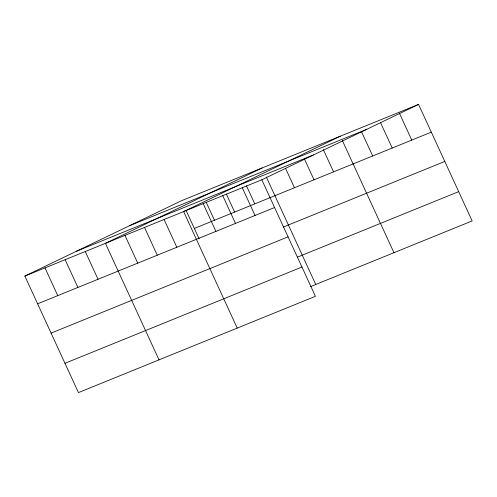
<?xml version="1.0" encoding="UTF-8"?>
<svg xmlns="http://www.w3.org/2000/svg" width="497" height="497" viewBox="0 0 497 497"><rect width="100%" height="100%" fill="white"/><g stroke="black" fill="none" stroke-linecap="round" stroke-linejoin="round"><path stroke-width="0.75" d="M24.85 276.071L261.826 179.79L315.421 296.318L78.445 392.599L24.85 276.071L181.579 200.682L418.555 104.401L472.15 220.929L310.712 286.52M262.149 167.949L105.42 243.337L159.015 359.859M340.352 136.178L183.623 211.567L237.218 328.088M261.826 179.79L418.555 104.401M129.86 225.563L366.836 129.282M76.569 251.196L313.545 154.915M194.339 228.427L431.315 132.146M37.61 303.816L274.586 207.535M283.352 227.036L444.79 161.444M51.085 333.114L288.061 236.833M297.237 257.222L458.675 191.631M64.97 363.301L301.946 267.019M399.321 113.043L411.764 140.092M380.41 122.368L392.214 148.031M361.499 131.699L372.663 155.977M342.265 140.34L393.947 252.7M323.354 149.665L333.562 171.863M304.444 158.997L314.011 179.808M285.526 168.328L294.46 187.748M266.299 176.963L315.744 284.47M246.475 185.841L254.768 203.876M242.275 187.736L255.036 215.474M226.328 194.029L234.627 212.057M222.724 195.675L235.485 223.42M206.187 202.211L214.48 220.246M203.174 203.621L215.934 231.366M186.046 210.393L199.154 238.889M164.072 219.506L176.833 247.251M144.521 227.452L157.282 255.191M124.971 235.392L137.731 263.137M85.279 251.519L98.039 279.264M65.138 259.707L77.899 287.446M44.991 267.889L57.751 295.634"/></g></svg>
